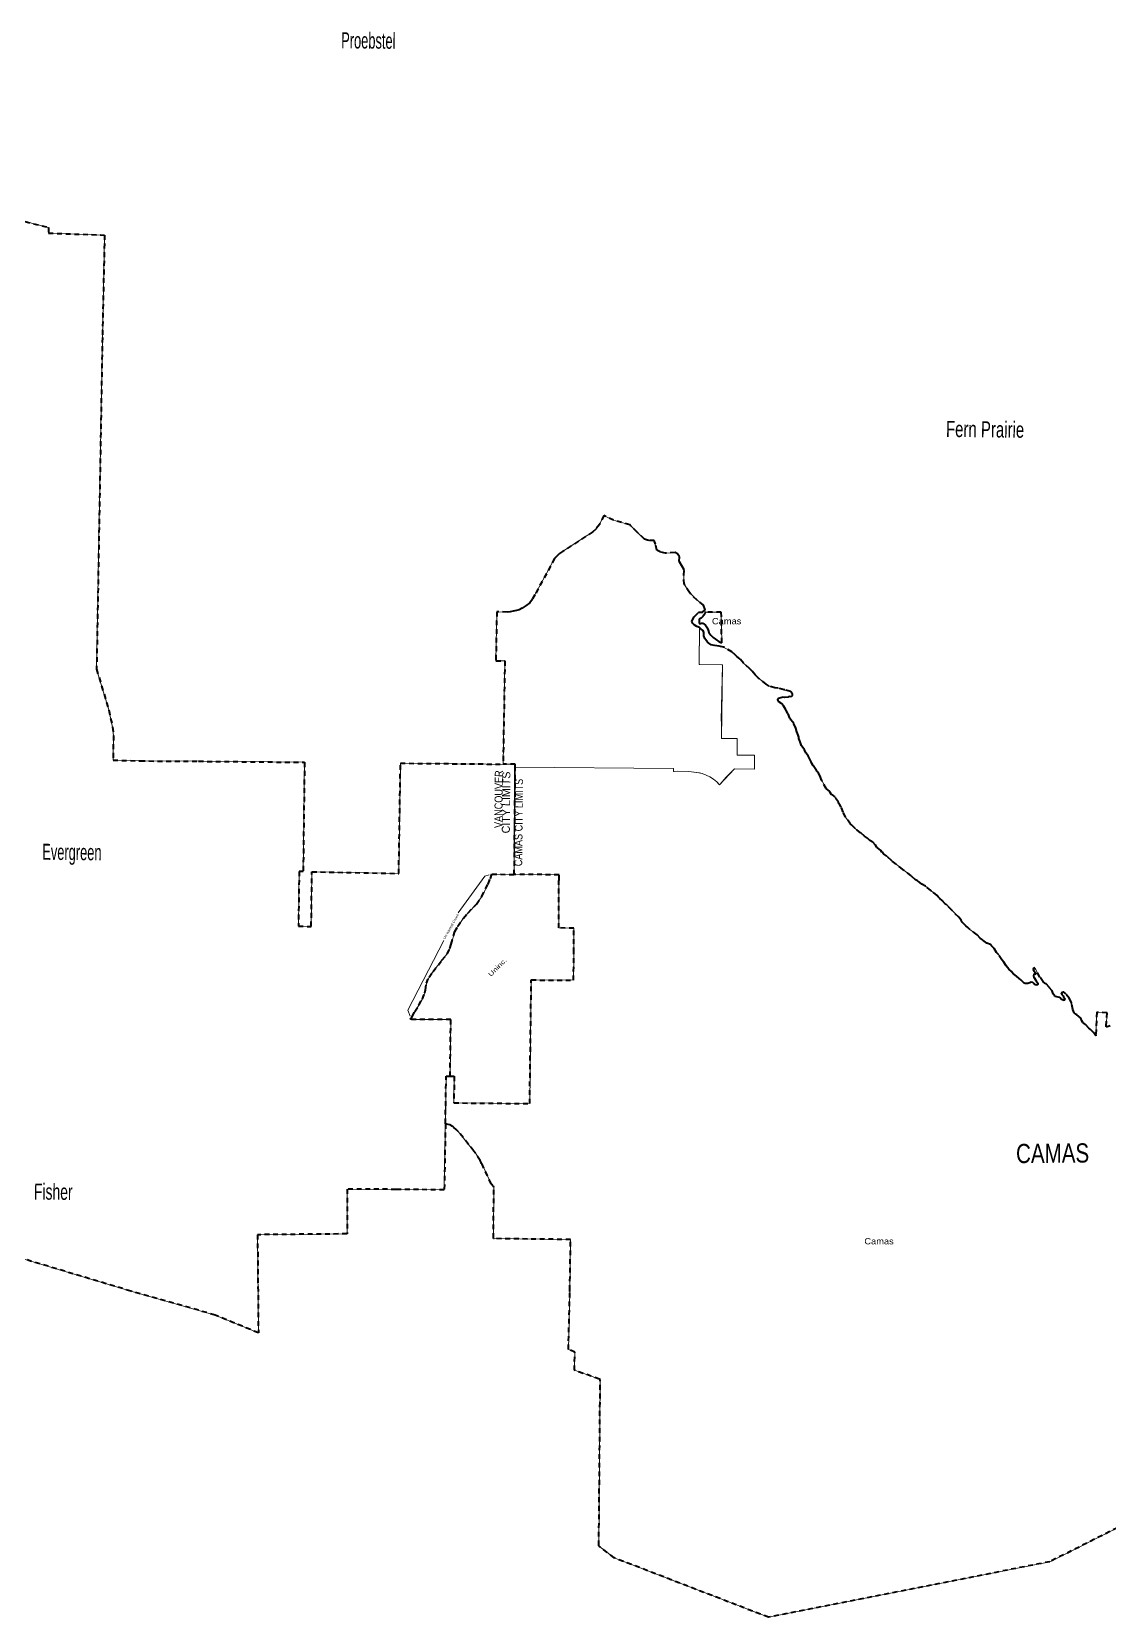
# Model space of a CAD drawing. Header units: feet. Extents: x -903180 to 1023491, y -707744 to 564635.
# Drawn here: x -387027 to -360085, y -705644 to -665988 of the extents above; entities that cross this region are included whole.
import ezdxf

# ---------------------------------------------------------------- set-up
doc = ezdxf.new("R2010")
doc.units = ezdxf.units.FT
doc.header["$LTSCALE"] = 80
doc.linetypes.add('SHORT_DASHED', pattern=[2.7, 1.5, -1.2])
for name, color, linetype, lineweight in [('1', 7, 'Continuous', 13), ('13', 7, 'SHORT_DASHED', 40), ('58', 7, 'Continuous', 13)]:
    doc.layers.add(name, color=color, linetype=linetype, lineweight=lineweight)
for name, color, linetype in [('14', 7, 'Continuous'), ('15', 7, 'Continuous'), ('16', 7, 'Continuous'), ('36', 7, 'Continuous')]:
    doc.layers.add(name, color=color, linetype=linetype)

msp = doc.modelspace()

# ---------------------------------------------------------------- linework, layer by layer
at = {"layer": '1'}
for points in [[(-376363.83, -688025.38), (-375701.22, -687105.27), (-375586.28, -687078.2)], [(-377560.59, -690609.83), (-377621.44, -690460.98), (-376722.18, -688715.47)]]:
    msp.add_lwpolyline(points, dxfattribs=at)
at = {"layer": '13'}
for p, q in [((-370725.41, -679582.75), (-370713.01, -679446.37)), ((-367074.65, -684990.57), (-367161.63, -684916.87)), ((-361975.58, -689469.03), (-361969.74, -689479.16))]:
    msp.add_line(p, q, dxfattribs=at)
for points in [[(-387192.2, -670738.26), (-386603.13, -670883.18), (-386607.7, -671026.04), (-385205.84, -671072.51), (-385259.88, -673637.85), (-385404.87, -681934.41), (-385098.83, -682951.87), (-385006.36, -683378.31), (-384983.13, -683594.47), (-384992.64, -684206.34), (-384311.16, -684225.89), (-382854.63, -684234.03), (-380205.65, -684259.86), (-380240.05, -686991.87), (-380340.03, -686990.37), (-380357.28, -688360.26), (-380037.32, -688365.06), (-380020.13, -686999.46), (-377849.7, -687041.18)], [(-370713.01, -679446.37), (-370768.8, -679347.19), (-370836.99, -679241.81), (-370830.79, -679124.04), (-370880.38, -679049.65), (-370942.37, -679012.46), (-371184.12, -679031.05), (-371314.3, -679000.06), (-371394.88, -678950.47), (-371432.07, -678801.7), (-371463.07, -678714.92), (-371605.64, -678708.72), (-371704.82, -678677.72), (-371890.78, -678504.16), (-372070.55, -678324.39), (-372479.67, -678200.42), (-372721.34, -678088.88), (-372826.84, -678310.02), (-372925.74, -678428.88), (-372995.88, -678493.76), (-373758.2, -678990.51), (-373832.56, -679038.5), (-373917.39, -679118.38), (-373953.08, -679164.52), (-374445.58, -680072.31), (-374507.93, -680176.63), (-374573.01, -680269.61), (-374662.89, -680340.89), (-374765.17, -680409.08), (-374842.65, -680446.27), (-374903.09, -680467.19), (-374988.32, -680483.46), (-375063.48, -680498.19), (-375135.53, -680502.84), (-375399.69, -680495.67), (-375421.8, -681721.22), (-375196.81, -681724), (-375242.46, -684306.93)], [(-367161.63, -684916.87), (-367264.84, -684732.46), (-367282.48, -684708.07), (-367310.84, -684603.18), (-367353.81, -684534.21), (-367383.28, -684497.59), (-367397.23, -684493.34), (-367401.11, -684485.25), (-367404.79, -684465.11), (-367475.18, -684357.54), (-367489.12, -684351.29), (-367499.5, -684332.37), (-367524.77, -684291.46), (-367537.43, -684245.62), (-367576.42, -684164.81), (-367604.53, -684111.44), (-367613.27, -684098.26), (-367674.13, -684020.96), (-367703.07, -683952.21), (-367781.49, -683844.5), (-367802.32, -683769.86), (-367813.98, -683747.59), (-367848.78, -683668.71), (-367848.16, -683630.56), (-367861.37, -683580.15), (-367900.11, -683497.18), (-367918.68, -683406.51), (-367970.95, -683293.2), (-368005.26, -683247.86), (-368047.72, -683196.64), (-368055.42, -683184.4), (-368049.3, -683180.54), (-368072.82, -683159.86), (-368121.78, -683038.14), (-368173.52, -682946.46), (-368183.06, -682928.15), (-368233.06, -682846.56), (-368281.73, -682791.1), (-368344.73, -682747.29), (-368369.47, -682696.47), (-368369.06, -682680.42), (-368354.46, -682658.73), (-368227.23, -682621.91), (-368201.34, -682628.62), (-368106.99, -682623.05), (-368084.59, -682609.59), (-368064.67, -682614.12), (-368022.29, -682603.19), (-368003.79, -682585.61), (-368008.76, -682545.34), (-368053.33, -682485.97), (-368198.61, -682446.04), (-368214.8, -682451.63), (-368365.83, -682401.51), (-368375.99, -682407.27), (-368443.89, -682397.47), (-368587.07, -682353.58), (-368664.09, -682309.4), (-368856.49, -682153.83), (-368942.54, -682071.3), (-369022.11, -681970.86), (-369076.85, -681917.25), (-369229.6, -681778.77), (-369313.33, -681684.25), (-369413.3, -681597.34), (-369436.72, -681572.63), (-369520.97, -681498.18), (-369730.38, -681380.29), (-369835.92, -681353.45), (-369959.9, -681342.17), (-370035.5, -681320.13), (-370067.13, -681303.24), (-370128.03, -681255.49), (-370193.73, -681161.43), (-370226.23, -681100.37), (-370219.77, -681006.21), (-370246.67, -680961.35), (-370293.66, -680917.96), (-370310.64, -680901.43), (-370330.63, -680888.55), (-370396.12, -680861.98), (-370466.25, -680821.3), (-370493.37, -680789.91), (-370523.59, -680739.94), (-370499.57, -680677.56), (-370465.09, -680619.84), (-370360.1, -680522.98), (-370338.4, -680502.84), (-370253.97, -680506.03), (-370192.32, -680444.38), (-370229.51, -680332.8), (-370390.68, -680202.62), (-370582.84, -680016.66), (-370713.01, -679805.9), (-370725.41, -679582.75)], [(-377849.7, -687041.18), (-377806.74, -684283.25), (-375242.46, -684306.93)], [(-374961.98, -687067.44), (-374935.74, -684384.72), (-374936.02, -684309.76), (-375242.46, -684306.93)], [(-361969.74, -689479.16), (-361924.61, -689538.13), (-361928.98, -689560.16), (-361949.07, -689563.84), (-361952.98, -689557.75), (-361970.94, -689553.45), (-361981.71, -689599.46), (-361972.21, -689631.75), (-361911.63, -689727.1), (-361881.29, -689775.97), (-361870.07, -689797.29), (-361871.5, -689815.97), (-361871.76, -689820.92), (-361888.47, -689836.37), (-361928.36, -689827.53), (-361953.02, -689818.05), (-361970.76, -689790.41), (-362000.46, -689767.83), (-362038.39, -689759.19), (-362068.66, -689772.75), (-362119.13, -689796.04), (-362191.14, -689788.85), (-362211.05, -689780.49), (-362295.91, -689700.79), (-362339.49, -689669.97), (-362402.62, -689608.7), (-362473.98, -689561.36), (-362487.77, -689547.08), (-362529.04, -689496.2), (-362596.19, -689436.88), (-362666.94, -689351.38), (-362721.54, -689258.13), (-362770.64, -689197.09), (-362858.73, -689069.15), (-362905.96, -689016.17), (-362964.5, -688918.84), (-363029.5, -688849.5), (-363059.06, -688818.9), (-363148.65, -688783.31), (-363257.46, -688697.2), (-363310.89, -688656.18), (-363389.68, -688572.56), (-363569.89, -688441.12), (-363581.78, -688432.9), (-363619.13, -688388.12), (-363670.59, -688349.13), (-363743.47, -688271.63), (-363763.24, -688255.26), (-363786.59, -688212.7), (-363849.4, -688131.36), (-364028.83, -687951.73), (-364147.03, -687827.32), (-364194.55, -687792.42), (-364267.4, -687712.91), (-364320.78, -687667.88), (-364366.23, -687628.98), (-364389.72, -687594.46), (-364526.18, -687483.81), (-364545.89, -687463.41), (-364678.45, -687358.85), (-364769.78, -687307.16), (-364880.69, -687227.05), (-364930.28, -687196.12), (-365036.89, -687098.01), (-365248.73, -686939.94), (-365529.61, -686714.5), (-365650.11, -686608.12), (-365727.26, -686546.63), (-365740.97, -686526.32), (-365774.7, -686505.69), (-365794.04, -686463.21), (-365893, -686387.31), (-365902.79, -686373.09), (-365928.18, -686332.51), (-365999.16, -686261.09), (-366070.56, -686215.74), (-366133.72, -686156.49), (-366205.02, -686105.13), (-366303.85, -686021.19), (-366438.44, -685918.6), (-366531.07, -685822.72), (-366552.82, -685804.3), (-366680.23, -685629.53), (-366736.41, -685510.14), (-366786.38, -685378.8), (-366819.56, -685324.04), (-366855, -685285.32), (-366856.55, -685257.18), (-366950.6, -685125.12), (-366964.48, -685116.87), (-366988.14, -685092.38), (-367047.64, -685055.27), (-367039.63, -685055.4), (-367062.99, -685012.85), (-367074.65, -684990.57)], [(-376566.62, -692111.9), (-376548.27, -690692.82), (-376983.4, -690689.37), (-377556.14, -690688.92), (-377548.13, -690671.7), (-377511.45, -690617.58), (-377446.49, -690496.11), (-377347.08, -690332.41), (-377257.93, -690175.77), (-377199.26, -690025.31), (-377181.51, -689947.94), (-377159.04, -689785.94), (-377092.7, -689635.22), (-376992.71, -689496.12), (-376769.97, -689210.73), (-376637.41, -689052.56), (-376570.54, -688917.17), (-376543.64, -688808.78), (-376444.63, -688495.71), (-376374.1, -688355.07), (-376235.22, -688158.31), (-376110.77, -688024.1), (-375908.74, -687804.67), (-375773.35, -687617.63), (-375618.05, -687305.15), (-375556.46, -687164.84), (-375521.87, -687056.83), (-374961.98, -687067.44)], [(-376566.62, -692111.9), (-376466.3, -692112.84), (-376470.13, -692778.19), (-374576.26, -692796.01), (-374536.29, -689704.37), (-373479, -689708.99), (-373474.14, -689016.12), (-373469.91, -688411.87), (-373847.32, -688402.75), (-373848.93, -687245.15), (-373848.96, -687225.15), (-373840.81, -687205.15), (-373841, -687072.05), (-374961.98, -687067.44)], [(-360060.86, -690849.78), (-360112.81, -690868.62), (-360141.69, -690874.21), (-360159.95, -690877.74), (-360158.91, -690858.08), (-360141.39, -690526.38), (-360396.14, -690511.91), (-360417.81, -691077.87), (-360418.66, -691099.92), (-360433.91, -691077.87), (-360451.49, -691052.44), (-360482.81, -691015.05), (-360497.7, -690997.46), (-360519.57, -690975.14), (-360550.84, -690944.01), (-360600.36, -690909.07), (-360681.06, -690819.4), (-360746.32, -690766.14), (-360771.71, -690725.56), (-360792.7, -690660.96), (-360853.92, -690605.74), (-360899.56, -690578.9), (-360931.36, -690562.32), (-360964.82, -690525.63), (-360999.48, -690438.72), (-361027.13, -690289.67), (-361032.81, -690269.5), (-361089.18, -690162.15), (-361179.46, -690046.23), (-361218.97, -690011.45), (-361232.97, -690009.21), (-361253.09, -690014.91), (-361263.3, -690026.79), (-361285.37, -690028.45), (-361269.96, -690066.85), (-361240.47, -690101.46), (-361230.88, -690127.72), (-361191.66, -690180.57), (-361193.89, -690194.59), (-361212.27, -690216.39), (-361276.02, -690193.26), (-361287.91, -690185.04), (-361321.34, -690146.34), (-361443.14, -690120.27), (-361447.02, -690112.17), (-361486.1, -690051.29), (-361508.97, -689978.63), (-361589.63, -689886.95), (-361664.35, -689799.4), (-361670.4, -689801.3), (-361735.69, -689750.04), (-361817.91, -689630.23), (-361928.99, -689437.66), (-361952.58, -689409.16), (-361970.54, -689404.85), (-361984.72, -689414.67), (-361991.13, -689438.66), (-361975.58, -689469.03)], [(-376682.65, -693306.31), (-376682.36, -693285.98), (-376665.91, -692110.97), (-376566.62, -692111.9)], [(-376682.65, -693306.31), (-376712.23, -694954.08), (-377917.1, -694941.29), (-379137.08, -694936.31), (-379141.63, -696054.7), (-381380.89, -696075.76), (-381360.07, -698531.78), (-382443.67, -698083.69), (-384547.11, -697486.46), (-389788.37, -695913.44)], [(-356594.43, -701756.16), (-361572.3, -704253.48), (-368605.93, -705644.08), (-372465.23, -704157.15), (-372827.1, -703874.15), (-372847.07, -703858.53), (-372846.94, -703841.95), (-372813.36, -699713.29), (-372813.24, -699698.26), (-372833.2, -699690.99), (-373457.89, -699463.29), (-373445.34, -699010.02), (-373608.36, -698945.3), (-373572.17, -697493.35), (-373571.91, -697491.02), (-373571.4, -697453.35), (-373554.58, -696195.76), (-375466.98, -696173.25), (-375480, -696173.09), (-375479.93, -696153.01), (-375475.41, -694888.7), (-375475.34, -694868.71), (-375495.34, -694854.41), (-375503.65, -694847.41), (-375509.65, -694841.18), (-375526.42, -694821.13), (-375535.9, -694801.18), (-375768.38, -694311.63), (-375777.53, -694292.37), (-375788.7, -694271.63), (-375816.47, -694220.07), (-375941.07, -694022.69), (-375952.65, -694004.34), (-375969.78, -693982.69), (-376365.71, -693496.83), (-376381.01, -693478.06), (-376401.59, -693456.83), (-376413.88, -693444.16), (-376474.48, -693390.4), (-376494.93, -693372.26), (-376514.48, -693359.78), (-376539.17, -693345.48), (-376574.06, -693329.89), (-376610.38, -693318.03), (-376647.74, -693310.03), (-376665.73, -693308.11), (-376682.65, -693306.31)]]:
    msp.add_lwpolyline(points, dxfattribs=at)
msp.add_lwpolyline([(-370173.55, -680506.72), (-370189.83, -680517.37), (-370219.07, -680578.77), (-370245.42, -680609.76), (-370290.36, -680653.16), (-370335.3, -680678.34), (-370342.47, -680788.18), (-370302.96, -680791.27), (-370279.9, -680779.85), (-370245.81, -680776.55), (-370176.47, -680832.92), (-370147.59, -680878.44), (-370111.56, -680956.7), (-370101.1, -681014.43), (-370046.48, -681081.07), (-369984.88, -681138.79), (-369930.64, -681179.47), (-369836.51, -681249.98), (-369773.52, -681269.37), (-369786.29, -680506.03)], close=True, dxfattribs=at)
at = {"layer": '58'}
for points in [[(-387192.2, -670738.26), (-386603.13, -670883.18), (-386607.7, -671026.04), (-385205.84, -671072.51), (-385259.88, -673637.85), (-385404.87, -681934.41), (-385098.83, -682951.87), (-385006.36, -683378.31), (-384983.13, -683594.47), (-384992.64, -684206.34), (-384311.16, -684225.89), (-382854.63, -684234.03), (-380205.65, -684259.86), (-380240.05, -686991.87), (-380340.03, -686990.37), (-380357.28, -688360.26), (-380037.32, -688365.06), (-380020.13, -686999.46), (-377849.7, -687041.18), (-377806.74, -684283.25), (-374952.82, -684311.04), (-374961.98, -687067.44), (-375521.69, -687056.42), (-375521.87, -687056.83), (-375521.87, -687056.83), (-375618.05, -687305.15), (-375682.33, -687441.74), (-375773.35, -687617.63), (-375908.74, -687804.67), (-376110.77, -688024.1), (-376235.22, -688158.31), (-376374.1, -688355.07), (-376444.63, -688495.71), (-376543.64, -688808.78), (-376570.54, -688917.17), (-376637.41, -689052.56), (-376769.97, -689210.73), (-376992.71, -689496.12), (-377092.7, -689635.22), (-377159.04, -689785.94), (-377181.51, -689947.94), (-377199.26, -690025.31), (-377257.93, -690175.77), (-377347.08, -690332.41), (-377451.02, -690504.91), (-377548.13, -690671.7), (-377556.14, -690688.92), (-376548.27, -690692.82), (-376566.62, -692111.82), (-376665.91, -692110.97), (-376712.23, -694954.08), (-379137.08, -694936.31), (-379141.63, -696054.7), (-381380.89, -696075.76), (-381360.07, -698531.78), (-382443.67, -698083.69), (-384547.11, -697486.46), (-386772.33, -696817.2), (-389788.37, -695913.44)], [(-366070.56, -686215.74), (-366133.72, -686156.49), (-366205.02, -686105.13), (-366303.85, -686021.19), (-366438.44, -685918.6), (-366531.07, -685822.72), (-366552.82, -685804.3), (-366680.23, -685629.53), (-366736.41, -685510.14), (-366786.38, -685378.8), (-366819.56, -685324.04), (-366855, -685285.32), (-366856.55, -685257.18), (-366950.6, -685125.12), (-366964.48, -685116.87), (-366988.14, -685092.38), (-367047.64, -685055.27), (-367039.63, -685055.4), (-367062.99, -685012.85), (-367074.65, -684990.57), (-367161.63, -684916.87), (-367264.84, -684732.46), (-367282.48, -684708.07), (-367310.84, -684603.18), (-367353.81, -684534.21), (-367383.28, -684497.59), (-367397.23, -684493.34), (-367401.11, -684485.25), (-367404.79, -684465.11), (-367475.18, -684357.54), (-367489.12, -684351.29), (-367499.5, -684332.37), (-367524.77, -684291.46), (-367537.43, -684245.62), (-367576.42, -684164.81), (-367604.53, -684111.44), (-367613.27, -684098.26), (-367674.13, -684020.96), (-367703.07, -683952.21), (-367781.49, -683844.5), (-367802.32, -683769.86), (-367813.98, -683747.59), (-367848.78, -683668.71), (-367848.16, -683630.56), (-367861.37, -683580.15), (-367900.11, -683497.18), (-367918.68, -683406.51), (-367970.95, -683293.2), (-368005.26, -683247.86), (-368047.72, -683196.64), (-368055.42, -683184.4), (-368049.3, -683180.54), (-368072.82, -683159.86), (-368121.78, -683038.14), (-368173.52, -682946.46), (-368183.06, -682928.15), (-368233.06, -682846.56), (-368281.73, -682791.1), (-368344.73, -682747.29), (-368369.47, -682696.47), (-368369.06, -682680.42), (-368354.46, -682658.73), (-368227.23, -682621.91), (-368201.34, -682628.62), (-368106.99, -682623.05), (-368084.59, -682609.59), (-368064.67, -682614.12), (-368022.29, -682603.19), (-368003.79, -682585.61), (-368008.76, -682545.34), (-368053.33, -682485.97), (-368198.61, -682446.04), (-368214.8, -682451.63), (-368365.83, -682401.51), (-368375.99, -682407.27), (-368443.89, -682397.47), (-368587.07, -682353.58), (-368664.09, -682309.4), (-368856.49, -682153.83), (-368942.54, -682071.3), (-369022.11, -681970.86), (-369076.85, -681917.25), (-369229.6, -681778.77), (-369313.33, -681684.25), (-369413.3, -681597.34), (-369436.72, -681572.63), (-369520.97, -681498.18), (-369730.38, -681380.29), (-369835.92, -681353.45), (-369959.9, -681342.17), (-370035.5, -681320.13), (-370067.13, -681303.24), (-370128.03, -681255.49), (-370193.73, -681161.43), (-370226.23, -681100.37), (-370219.77, -681006.21), (-370246.67, -680961.35), (-370293.66, -680917.96), (-370310.64, -680901.43), (-370330.63, -680888.55), (-370330.8, -680909.79)], [(-370330.8, -680909.79), (-370338.02, -681789.94), (-370338.19, -681809.95), (-370318.52, -681810.26), (-369774.63, -681818.86), (-369754.61, -681819.18), (-369755.08, -681840.16), (-369785.62, -683206.02), (-369786.07, -683226.02), (-369777.94, -683246.02), (-369778.82, -683661.23), (-369390.2, -683662.64), (-369390.56, -684080.21), (-368951.34, -684080.37), (-368954.66, -684433.06), (-369457.28, -684423.84), (-369665.79, -684635.4), (-369811.8, -684806.2), (-369828.6, -684825.85), (-369848.06, -684806.2), (-369901.36, -684752.37), (-369983.07, -684685.52), (-370071.32, -684627.58), (-370165.15, -684579.19), (-370263.51, -684540.87), (-370307.53, -684527.91), (-370327.61, -684522), (-370347.53, -684519.64), (-370600.33, -684489.64), (-370875.01, -684485.96), (-370967.7, -684491.57), (-370981.72, -684492.42), (-370982.64, -684472.78), (-370979.74, -684412.82), (-374935.74, -684384.72), (-374961.98, -687067.44), (-373841, -687072.05), (-373840.81, -687205.15), (-373848.96, -687225.15), (-373848.93, -687245.15), (-373847.32, -688402.75), (-373469.91, -688411.87), (-373474.14, -689016.12), (-373479, -689708.99), (-374536.29, -689704.37), (-374576.26, -692796.01), (-376470.13, -692778.19), (-376466.3, -692112.84), (-376665.91, -692110.97), (-376682.36, -693285.98), (-376682.65, -693306.31), (-376665.73, -693308.11), (-376647.74, -693310.03), (-376610.38, -693318.03), (-376574.06, -693329.89), (-376539.17, -693345.48), (-376514.48, -693359.78), (-376494.93, -693372.26), (-376474.48, -693390.4), (-376413.88, -693444.16), (-376401.59, -693456.83), (-376381.01, -693478.06), (-376365.71, -693496.83), (-375969.78, -693982.69), (-375952.65, -694004.34), (-375941.07, -694022.69), (-375816.47, -694220.07), (-375788.7, -694271.63), (-375777.53, -694292.37), (-375768.38, -694311.63), (-375535.9, -694801.18), (-375526.42, -694821.13), (-375509.65, -694841.18), (-375503.65, -694847.41), (-375495.34, -694854.41), (-375475.34, -694868.71), (-375475.41, -694888.7), (-375479.93, -696153.01), (-375480, -696173.09), (-375466.98, -696173.25), (-373554.58, -696195.76), (-373571.4, -697453.35), (-373571.91, -697491.02), (-373572.17, -697493.35), (-373608.36, -698945.3), (-373445.34, -699010.02), (-373457.89, -699463.29), (-372833.2, -699690.99), (-372813.24, -699698.26), (-372813.36, -699713.29), (-372846.94, -703841.95), (-372847.07, -703858.53), (-372827.1, -703874.15), (-372465.23, -704157.15), (-368605.93, -705644.08), (-361572.3, -704253.48), (-356594.43, -701756.16)], [(-361285.37, -690028.45), (-361269.96, -690066.85), (-361240.47, -690101.46), (-361230.88, -690127.72), (-361191.66, -690180.57), (-361193.89, -690194.59), (-361212.27, -690216.39), (-361276.02, -690193.26), (-361287.91, -690185.04), (-361321.34, -690146.34), (-361443.14, -690120.27), (-361447.02, -690112.17), (-361486.1, -690051.29), (-361508.97, -689978.63), (-361589.63, -689886.95), (-361664.35, -689799.4), (-361670.4, -689801.3), (-361735.69, -689750.04), (-361817.91, -689630.23), (-361928.99, -689437.66), (-361952.58, -689409.16), (-361970.54, -689404.85), (-361984.72, -689414.67), (-361991.13, -689438.66), (-361975.58, -689469.03), (-361969.74, -689479.16), (-361924.61, -689538.13), (-361928.98, -689560.16), (-361949.07, -689563.84), (-361952.98, -689557.75), (-361970.94, -689553.45), (-361981.71, -689599.46), (-361972.21, -689631.75), (-361911.63, -689727.1), (-361881.29, -689775.97), (-361870.07, -689797.29), (-361871.5, -689815.97), (-361871.76, -689820.92), (-361888.47, -689836.37), (-361928.36, -689827.53), (-361953.02, -689818.05), (-361970.76, -689790.41), (-362000.46, -689767.83), (-362038.39, -689759.19), (-362068.66, -689772.75), (-362119.13, -689796.04), (-362191.14, -689788.85), (-362211.05, -689780.49), (-362295.91, -689700.79), (-362339.49, -689669.97), (-362402.62, -689608.7), (-362473.98, -689561.36), (-362487.77, -689547.08), (-362529.04, -689496.2), (-362596.19, -689436.88), (-362666.94, -689351.38), (-362721.54, -689258.13), (-362770.64, -689197.09), (-362858.73, -689069.15), (-362905.96, -689016.17), (-362964.5, -688918.84), (-363029.5, -688849.5), (-363059.06, -688818.9), (-363148.65, -688783.31), (-363257.46, -688697.2), (-363310.89, -688656.18), (-363389.68, -688572.56), (-363569.89, -688441.12), (-363581.78, -688432.9), (-363619.13, -688388.12), (-363670.59, -688349.13), (-363743.47, -688271.63), (-363763.24, -688255.26), (-363786.59, -688212.7), (-363849.4, -688131.36), (-364028.83, -687951.73), (-364147.03, -687827.32), (-364194.55, -687792.42), (-364267.4, -687712.91), (-364320.78, -687667.88), (-364366.23, -687628.98), (-364389.72, -687594.46), (-364526.18, -687483.81), (-364545.89, -687463.41), (-364678.45, -687358.85), (-364769.78, -687307.16), (-364880.69, -687227.05), (-364930.28, -687196.12), (-365036.89, -687098.01), (-365248.73, -686939.94), (-365529.61, -686714.5), (-365650.11, -686608.12), (-365727.26, -686546.63), (-365740.97, -686526.32), (-365774.7, -686505.69), (-365794.04, -686463.21), (-365893, -686387.31), (-365902.79, -686373.09), (-365928.18, -686332.51), (-365999.16, -686261.09), (-366070.56, -686215.74)], [(-360060.86, -690849.78), (-360112.81, -690868.62), (-360141.69, -690874.21), (-360159.95, -690877.74), (-360158.91, -690858.08), (-360141.39, -690526.38), (-360396.14, -690511.91), (-360417.81, -691077.87), (-360418.66, -691099.92), (-360433.91, -691077.87), (-360451.49, -691052.44), (-360482.81, -691015.05), (-360497.7, -690997.46), (-360519.57, -690975.14), (-360550.84, -690944.01), (-360600.36, -690909.07), (-360681.06, -690819.4), (-360746.32, -690766.14), (-360771.71, -690725.56), (-360792.7, -690660.96), (-360853.92, -690605.74), (-360899.56, -690578.9), (-360931.36, -690562.32), (-360964.82, -690525.63), (-360999.48, -690438.72), (-361027.13, -690289.67), (-361032.81, -690269.5), (-361089.18, -690162.15), (-361179.46, -690046.23), (-361218.97, -690011.45), (-361232.97, -690009.21), (-361253.09, -690014.91), (-361263.3, -690026.79), (-361285.37, -690028.45)]]:
    msp.add_lwpolyline(points, dxfattribs=at)
for points in [[(-369390.2, -683662.64), (-369390.56, -684080.21), (-368951.34, -684080.37), (-368954.66, -684433.06), (-369457.28, -684423.84), (-369828.6, -684825.85), (-369901.36, -684752.37), (-369983.07, -684685.52), (-370071.32, -684627.58), (-370165.15, -684579.19), (-370263.51, -684540.87), (-370327.61, -684522), (-370600.33, -684489.64), (-370875.01, -684485.96), (-370967.7, -684491.57), (-370981.72, -684492.42), (-370979.74, -684412.82), (-374935.74, -684384.72), (-374936.02, -684309.76), (-375242.46, -684306.93), (-375196.81, -681724), (-375421.8, -681721.22), (-375399.69, -680495.67), (-375135.53, -680502.84), (-375063.48, -680498.19), (-374988.32, -680483.46), (-374903.09, -680467.19), (-374842.65, -680446.27), (-374765.17, -680409.08), (-374662.89, -680340.89), (-374573.01, -680269.61), (-374507.93, -680176.63), (-374445.58, -680072.31), (-374445.58, -680072.31), (-374144.8, -679517.74), (-373953.08, -679164.52), (-373917.39, -679118.38), (-373832.56, -679038.5), (-373758.2, -678990.51), (-372995.88, -678493.76), (-372925.74, -678428.88), (-372826.84, -678310.02), (-372721.34, -678088.88), (-372479.67, -678200.42), (-372070.55, -678324.39), (-371890.78, -678504.16), (-371704.82, -678677.72), (-371605.64, -678708.72), (-371463.07, -678714.92), (-371394.88, -678950.47), (-371314.3, -679000.06), (-371184.12, -679031.05), (-370942.37, -679012.46), (-370880.38, -679049.65), (-370830.79, -679124.04), (-370830.79, -679124.04), (-370836.99, -679241.81), (-370713.01, -679446.37), (-370725.41, -679582.75), (-370713.01, -679805.9), (-370582.84, -680016.66), (-370390.68, -680202.62), (-370229.51, -680332.8), (-370192.32, -680444.38), (-370253.97, -680506.03), (-370338.4, -680502.84), (-370360.1, -680522.98), (-370465.09, -680619.84), (-370499.57, -680677.56), (-370523.59, -680739.94), (-370493.37, -680789.91), (-370466.25, -680821.3), (-370396.12, -680861.98), (-370330.63, -680888.55), (-370338.02, -681789.94), (-370338.19, -681809.95), (-370318.52, -681810.26), (-369774.63, -681818.86), (-369754.61, -681819.18), (-369778.82, -683661.23)], [(-369786.29, -680506.03), (-369773.52, -681269.37), (-369836.51, -681249.98), (-369984.88, -681138.79), (-370046.48, -681081.07), (-370093.54, -681026.78), (-370101.1, -681014.43), (-370111.56, -680956.7), (-370147.14, -680876.86), (-370176.47, -680832.92), (-370245.81, -680776.55), (-370279.9, -680779.85), (-370302.96, -680791.27), (-370342.47, -680788.18), (-370335.3, -680678.34), (-370290.36, -680653.16), (-370245.42, -680609.76), (-370219.07, -680578.77), (-370189.83, -680517.37), (-370173.55, -680506.72)]]:
    msp.add_lwpolyline(points, close=True, dxfattribs=at)

# ---------------------------------------------------------------- texts
at = {"layer": '1', "width": 1.1}
msp.add_text('Un named Creek', height=64, rotation=60.56, dxfattribs=at).set_placement((-376689.09, -688691.76))
at = {"layer": '14', "width": 0.8}
msp.add_text('CAMAS', height=480.5, rotation=0.499, dxfattribs=at).set_placement((-362414.13, -694285.93))
at = {"layer": '15', "width": 0.85}
for s, p in [('VANCOUVER ', (-375260.97, -685903.76)), ('CAMAS CITY LIMITS', (-374763.85, -686860.57))]:
    msp.add_text(s, height=200.2, rotation=89.44, dxfattribs=at).set_placement(p)
at = {"layer": '15'}
msp.add_text(' CITY LIMITS', height=200.2, rotation=89.44, dxfattribs=at).set_placement((-375074.77, -686113.97))
at = {"layer": '16'}
for s, width, p in [('Proebstel', 0.6, (-379290.33, -666401.17)), ('Fern Prairie', 0.7, (-364170.24, -676121.55)), ('Evergreen', 0.6, (-386764.01, -686697.59)), ('Fisher', 0.65, (-386972.93, -695195.24))]:
    msp.add_text(s, height=400, rotation=359.37, dxfattribs=dict(at, width=width)).set_placement(p)
at = {"layer": '36', "width": 1.1}
for p in [(-370018.48, -680808.67), (-366208.66, -696317.16)]:
    msp.add_text('Camas', height=157.5, dxfattribs=at).set_placement(p)
at = {"layer": '36', "width": 1.35}
msp.add_text('Uninc.', height=113, rotation=45, dxfattribs=at).set_placement((-375546.19, -689630.32))

doc.saveas('drawing.dxf')
